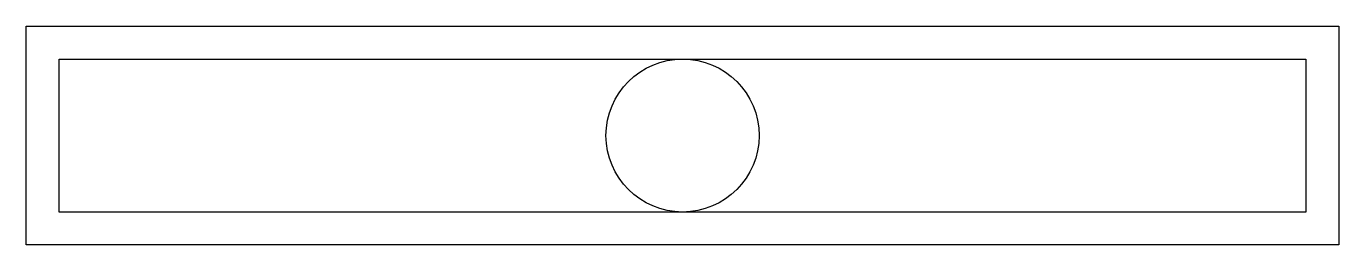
# Model space of a CAD drawing. Header units: millimetres. Extents: x -2983.87 to -2982.67, y 3735.63 to 3735.83.
import ezdxf

# ---------------------------------------------------------------- set-up
doc = ezdxf.new("R2010")
doc.units = ezdxf.units.MM
doc.header["$LTSCALE"] = 10

msp = doc.modelspace()

# ---------------------------------------------------------------- linework, layer by layer
msp.add_lwpolyline([(-2983.867, 3735.625), (-2983.867, 3735.825), (-2982.667, 3735.825), (-2982.667, 3735.625)], close=True)
at = {"color": 2}
msp.add_lwpolyline([(-2983.837, 3735.655), (-2983.837, 3735.795), (-2982.697, 3735.795), (-2982.697, 3735.655)], close=True, dxfattribs=at)
at = {"color": 3}
msp.add_circle((-2983.267, 3735.725), 0.07, dxfattribs=at)
msp.add_circle((-2983.267, 3735.725), 0.07, dxfattribs=at)

doc.saveas('drawing.dxf')
